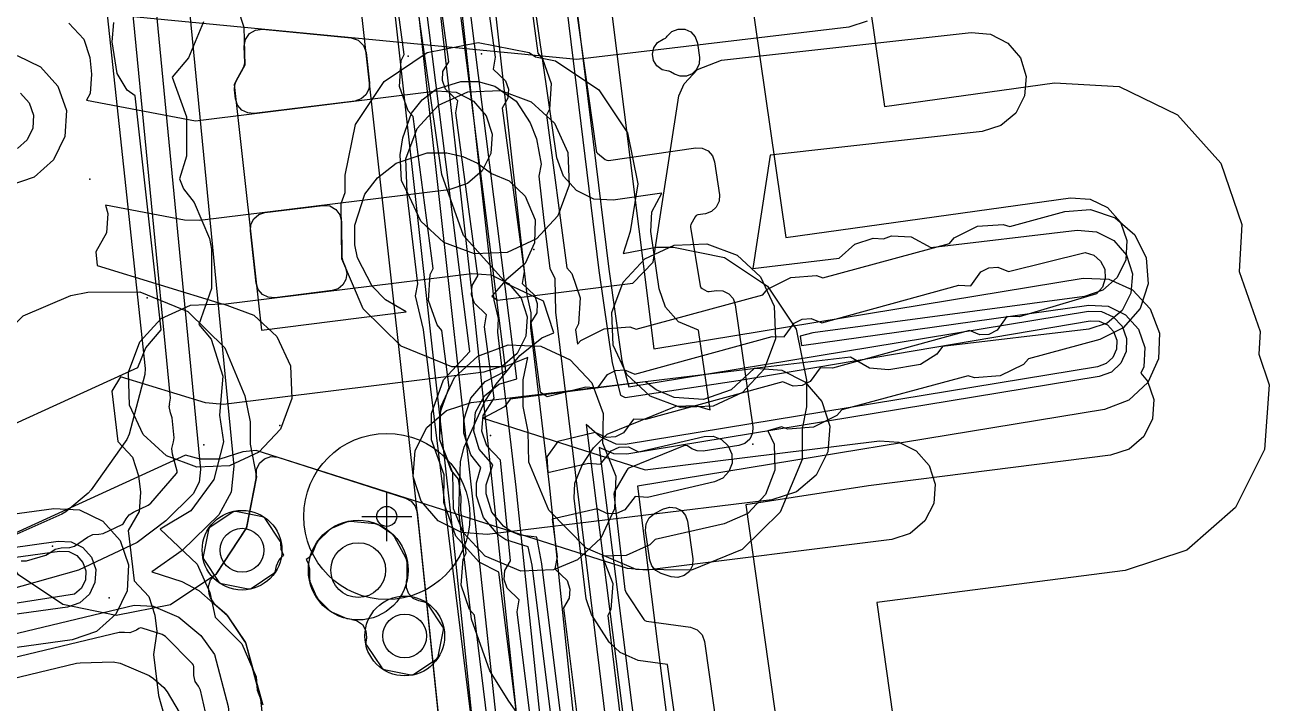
# Model space of a CAD drawing. Header units: metres. Extents: x 17722 to 17999, y 13535 to 15917.
# Drawn here: x 17843.42 to 17880.87, y 14105.3 to 14125.73 of the extents above; entities that cross this region are included whole.
import ezdxf

# ---------------------------------------------------------------- set-up
doc = ezdxf.new("R2010")
doc.units = ezdxf.units.M
for name, color, linetype in [('AI_GREENING_ALLOWED_ZONE', 4, 'Continuous'), ('AI_GREENING_EXCLUSIONS', 1, 'Continuous'), ('AI_GREENING_LAWN', 82, 'Continuous'), ('AI_GREENING_REJECTED', 6, 'Continuous'), ('AI_GREENING_SHRUBS', 92, 'Continuous'), ('AI_GREENING_TREES', 3, 'Continuous')]:
    doc.layers.add(name, color=color, linetype=linetype)

# ---------------------------------------------------------------- blocks, each defined once
blk = doc.blocks.new('AI_TREE')
for p, q in [((0, -0.3), (0, 0.3)), ((-0.3, 0), (0.3, 0))]:
    blk.add_line(p, q)
for radius in [1, 0.12]:
    blk.add_circle((0, 0), radius)
blk = doc.blocks.new('AI_SHRUB')
for radius in [1, 0.55]:
    blk.add_circle((0, 0), radius)

msp = doc.modelspace()

# ---------------------------------------------------------------- linework, layer by layer
at = {"layer": 'AI_GREENING_ALLOWED_ZONE'}
for points in [[(17850.006, 14124.458), (17850.036, 14124.583), (17850.023, 14125.083), (17850.062, 14125.289), (17850.183, 14125.461), (17850.363, 14125.569), (17850.571, 14125.593), (17853.239, 14125.335), (17853.452, 14125.264), (17853.613, 14125.105), (17853.688, 14124.893), (17853.789, 14123.985), (17853.772, 14123.792), (17853.684, 14123.62), (17853.537, 14123.494), (17853.353, 14123.433), (17850.321, 14123.058), (17850.124, 14123.073), (17849.949, 14123.162), (17849.822, 14123.311), (17849.762, 14123.499), (17849.732, 14123.77), (17849.738, 14123.922), (17849.79, 14124.065), (17850.006, 14124.458)], [(17850.939, 14117.508), (17850.743, 14117.523), (17850.568, 14117.612), (17850.44, 14117.762), (17850.381, 14117.949), (17850.205, 14119.523), (17850.221, 14119.716), (17850.31, 14119.888), (17850.457, 14120.014), (17850.641, 14120.075), (17852.386, 14120.291), (17852.594, 14120.272), (17852.777, 14120.17), (17852.902, 14120.002), (17852.947, 14119.798), (17852.954, 14118.736), (17852.974, 14118.64), (17853.07, 14118.416), (17853.11, 14118.236), (17853.083, 14118.054), (17852.991, 14117.894), (17852.848, 14117.779), (17852.672, 14117.723), (17850.939, 14117.508)]]:
    msp.add_lwpolyline(points, close=True, dxfattribs=at)
msp.add_lwpolyline([(17850.577, 14105.272), (17850.074, 14107.088), (17850.041, 14107.16), (17849.536, 14107.911), (17849.494, 14107.959), (17849.148, 14108.262), (17849.004, 14108.478), (17848.964, 14108.596), (17848.94, 14108.811), (17849.01, 14109.016), (17849.095, 14109.105), (17849.095, 14109.105), (17849.087, 14109.112), (17849.192, 14109.217), (17850.062, 14110.536), (17850.098, 14110.624), (17850.381, 14112.066), (17850.381, 14112.208), (17850.387, 14112.208), (17850.39, 14112.341), (17850.476, 14112.528), (17850.629, 14112.664), (17850.825, 14112.726), (17851.029, 14112.706), (17854.879, 14111.48), (17855.047, 14111.388), (17855.169, 14111.239), (17855.225, 14111.055), (17857.966, 14084.76)], dxfattribs=at)
at = {"layer": 'AI_GREENING_EXCLUSIONS'}
for points in [[(17851.904, 14168.054), (17857.537, 14117.433), (17857.665, 14116.886), (17857.646, 14116.478), (17858.2, 14111.804), (17863.147, 14064.477)], [(17852.904, 14168.115), (17858.525, 14117.594), (17858.651, 14117.052), (17858.638, 14116.605), (17859.198, 14111.875), (17864.141, 14064.587)], [(17860.264, 14064.158), (17858.703, 14077.681), (17855.284, 14110.539), (17848.917, 14167.771)], [(17861.258, 14064.268), (17859.698, 14077.777), (17856.279, 14110.646), (17849.911, 14167.882)], [(17843.767, 14167.243), (17847.731, 14131.091), (17848.26, 14127.28), (17849.703, 14112.435), (17849.624, 14111.658), (17849.253, 14110.972), (17848.152, 14109.895), (17847.235, 14109.259), (17848.145, 14108.971), (17848.651, 14108.697), (17849.518, 14107.937), (17850.063, 14107.127), (17850.511, 14105.419), (17852.784, 14083.669), (17852.757, 14082.4), (17852.378, 14080.998), (17852.027, 14080.207), (17851.581, 14079.467), (17851.032, 14078.78), (17850.319, 14078.09), (17849.169, 14077.327)], [(17842.773, 14167.134), (17846.739, 14130.959), (17847.265, 14127.182), (17848.708, 14112.34), (17848.668, 14111.952), (17848.483, 14111.609), (17847.665, 14110.792), (17846.799, 14110.138), (17845.029, 14109.311), (17840.752, 14108.099)], [(17859.633, 14137.675), (17862.352, 14115.97), (17875.271, 14118.096), (17876.051, 14118.07), (17876.762, 14117.747), (17877.295, 14117.177), (17877.569, 14116.447), (17877.543, 14115.667), (17877.221, 14114.956), (17876.651, 14114.423), (17875.921, 14114.149), (17861.862, 14111.835), (17863.005, 14102.798)], [(17858.343, 14137.514), (17860.696, 14118.328), (17861.094, 14115.553), (17861.352, 14114.576), (17861.488, 14114.51), (17864.894, 14115.02), (17875.482, 14116.813), (17875.755, 14116.804), (17876.004, 14116.691), (17876.19, 14116.491), (17876.287, 14116.236), (17876.277, 14115.963), (17876.165, 14115.714), (17875.965, 14115.527), (17875.709, 14115.431), (17861.485, 14113.091), (17861.212, 14113.1), (17860.737, 14113.319), (17860.316, 14113.695), (17861.811, 14101.876)], [(17858.641, 14137.551), (17860.994, 14118.365), (17861.389, 14115.611), (17861.595, 14114.832), (17875.433, 14117.109), (17875.823, 14117.096), (17876.179, 14116.935), (17876.445, 14116.65), (17876.583, 14116.284), (17876.57, 14115.894), (17876.408, 14115.539), (17876.123, 14115.273), (17875.758, 14115.135), (17861.534, 14112.795), (17861.144, 14112.808), (17860.707, 14113), (17862.08, 14102.143)], [(17862.948, 14069.056), (17861.715, 14079.462), (17861.492, 14080.866), (17861.38, 14080.995), (17861.133, 14081.735), (17857.687, 14109.244), (17857.096, 14109.552), (17856.395, 14110.331), (17856.034, 14111.345), (17856.042, 14112.181), (17855.654, 14113.236), (17855.654, 14114.028), (17856.015, 14115.042), (17856.814, 14115.887), (17854.154, 14136.915)], [(17863.962, 14069.005), (17862.708, 14079.584), (17862.452, 14081.257), (17862.249, 14081.491), (17862.125, 14081.861), (17858.685, 14109.457), (17858.565, 14110.011), (17857.893, 14110.221), (17857.655, 14110.382), (17857.224, 14110.89), (17857.014, 14111.543), (17857.014, 14111.939), (17857.145, 14112.403), (17856.844, 14112.781), (17856.634, 14113.434), (17856.634, 14113.83), (17856.844, 14114.483), (17857.275, 14114.991), (17857.895, 14115.307), (17855.146, 14137.04)], [(17864.266, 14068.989), (17863.006, 14079.621), (17862.735, 14081.41), (17862.509, 14081.64), (17862.423, 14081.899), (17858.983, 14109.494), (17858.83, 14110.305), (17858.314, 14110.364), (17858.061, 14110.47), (17857.822, 14110.63), (17857.473, 14111.058), (17857.308, 14111.602), (17857.308, 14111.88), (17857.508, 14112.477), (17857.093, 14112.949), (17856.928, 14113.493), (17856.987, 14114.062), (17857.253, 14114.554), (17857.681, 14114.903), (17858.227, 14115.068), (17855.444, 14137.078)], [(17867.294, 14137.113), (17869.293, 14123.269), (17874.415, 14123.981), (17876.363, 14123.868), (17878.119, 14123.018), (17879.416, 14121.56), (17880.056, 14119.717), (17879.973, 14118.297), (17880.602, 14116.496), (17880.563, 14115.81), (17880.872, 14114.883), (17880.735, 14112.937), (17879.864, 14111.191), (17878.392, 14109.912), (17876.541, 14109.294), (17869.063, 14108.338), (17874.726, 14068.121)], [(17863.832, 14136.594), (17866.327, 14119.323), (17874.897, 14120.515), (17875.482, 14120.481), (17876.008, 14120.226), (17876.397, 14119.788), (17876.59, 14119.236), (17876.555, 14118.651), (17876.3, 14118.124), (17875.863, 14117.735), (17875.31, 14117.543), (17867.139, 14116.457), (17866.755, 14116.354), (17866.796, 14116.074), (17875.442, 14117.287), (17876.026, 14117.253), (17876.553, 14116.999), (17876.943, 14116.562), (17877.136, 14116.01), (17877.102, 14115.425), (17877.01, 14115.234), (17877.215, 14114.998), (17877.4, 14114.443), (17877.359, 14113.859), (17877.098, 14113.335), (17876.656, 14112.951), (17876.101, 14112.766), (17868.817, 14111.842), (17865.116, 14111.27), (17871.751, 14064.147)], [(17858.67, 14104.594), (17858.234, 14108.049), (17858.298, 14108.411), (17857.931, 14108.764), (17857.844, 14109.023), (17857.864, 14109.295), (17858.04, 14109.587), (17857.732, 14112.622), (17857.323, 14113.046), (17857.178, 14113.493), (17857.217, 14113.965), (17857.543, 14114.49), (17857.257, 14116.63), (17857.318, 14116.993), (17856.948, 14117.343), (17856.86, 14117.601), (17856.877, 14117.874), (17857.052, 14118.167), (17856.388, 14123.079), (17856.448, 14123.442), (17856.076, 14123.79), (17855.987, 14124.049), (17856.003, 14124.321), (17856.177, 14124.615), (17855.668, 14128.312)], [(17857.062, 14128.453), (17857.571, 14124.756), (17857.51, 14124.393), (17857.882, 14124.045), (17857.971, 14123.786), (17857.955, 14123.514), (17857.782, 14123.22), (17858.446, 14118.303), (17858.385, 14117.94), (17858.755, 14117.59), (17858.843, 14117.332), (17858.826, 14117.059), (17858.651, 14116.766), (17858.93, 14114.681), (17859.135, 14114.54), (17860.302, 14114.823), (17860.664, 14114.802), (17860.951, 14115.2), (17861.196, 14115.322), (17861.468, 14115.342), (17861.782, 14115.208), (17865.908, 14116.341), (17866.275, 14116.329), (17866.572, 14116.743), (17866.816, 14116.865), (17867.089, 14116.885), (17867.403, 14116.752), (17871.529, 14117.884), (17871.896, 14117.872), (17872.193, 14118.286), (17872.437, 14118.409), (17872.71, 14118.428), (17873.023, 14118.295), (17875.335, 14118.874), (17875.594, 14118.788), (17875.8, 14118.609), (17875.923, 14118.365), (17875.942, 14118.092), (17875.856, 14117.833), (17875.677, 14117.627), (17873.346, 14116.931), (17872.978, 14116.944), (17872.681, 14116.529), (17872.437, 14116.407), (17872.165, 14116.388), (17871.851, 14116.521), (17867.725, 14115.388), (17867.358, 14115.4), (17867.061, 14114.986), (17866.816, 14114.864), (17866.544, 14114.844), (17866.23, 14114.978), (17862.104, 14113.845), (17861.737, 14113.857), (17861.44, 14113.443), (17861.196, 14113.321), (17860.923, 14113.301), (17860.589, 14113.452), (17859.46, 14113.178), (17859.129, 14112.718), (17859.162, 14112.244), (17860.382, 14112.526), (17860.748, 14112.499), (17861.062, 14112.9), (17861.311, 14113.012), (17861.584, 14113.02), (17861.892, 14112.874), (17863.862, 14113.329), (17864.135, 14113.337), (17864.39, 14113.24), (17864.589, 14113.053), (17864.701, 14112.804), (17864.71, 14112.531), (17864.613, 14112.275), (17864.426, 14112.077), (17864.177, 14111.964), (17862.158, 14111.499), (17861.791, 14111.526), (17861.477, 14111.124), (17861.228, 14111.012), (17860.955, 14111.004), (17860.647, 14111.15), (17859.294, 14110.838), (17859.436, 14109.712), (17859.371, 14109.35), (17859.739, 14108.998), (17859.826, 14108.738), (17859.806, 14108.466), (17859.63, 14108.174), (17860.065, 14104.718)], [(17863.407, 14101.893), (17862.763, 14106.466), (17861.875, 14106.59), (17861.339, 14106.826), (17861.007, 14107.144), (17860.475, 14107.974), (17860.309, 14108.442), (17859.956, 14111.472), (17859.973, 14111.925), (17860.193, 14112.468), (17860.534, 14112.988), (17860.945, 14113.405), (17863.022, 14114.242), (17863.607, 14114.262), (17864.044, 14114.139), (17863.699, 14116.532), (17863.097, 14116.788), (17862.706, 14117.223), (17862.511, 14117.775), (17862.26, 14119.508), (17862.291, 14120.092), (17862.59, 14120.662), (17861.131, 14120.451), (17860.546, 14120.482), (17860.018, 14120.734), (17859.627, 14121.17), (17859.432, 14121.721), (17858.466, 14128.41)], [(17857.33, 14104.829), (17856.949, 14107.95), (17856.801, 14108.12), (17856.555, 14108.86), (17856.61, 14109.639), (17856.701, 14109.82), (17856.536, 14111.128), (17856.553, 14111.513), (17856.469, 14112.043), (17856.245, 14112.319), (17855.904, 14113.236), (17855.904, 14114.028), (17856.189, 14114.81), (17855.973, 14116.522), (17855.824, 14116.691), (17855.571, 14117.429), (17855.621, 14118.208), (17855.71, 14118.39), (17855.104, 14122.966), (17854.954, 14123.134), (17854.699, 14123.872), (17854.746, 14124.651), (17854.835, 14124.833), (17854.384, 14128.199)], [(17858.226, 14105.019), (17857.983, 14105.367), (17857.416, 14106.273), (17856.862, 14107.833), (17856.479, 14111.071), (17856.535, 14112.582), (17856.638, 14113.015), (17857.268, 14114.39), (17857.609, 14114.91), (17858.321, 14115.767), (17858.978, 14116.3), (17859.337, 14116.452), (17859.028, 14117.403), (17857.922, 14117.931), (17856.618, 14119.382), (17855.968, 14121.221), (17855.002, 14127.91)], [(17858.404, 14128.235), (17858.855, 14124.87), (17859.004, 14124.701), (17859.259, 14123.964), (17859.213, 14123.185), (17859.124, 14123.002), (17859.73, 14118.411), (17859.879, 14118.242), (17860.132, 14117.504), (17860.082, 14116.725), (17859.993, 14116.543), (17860.051, 14116.108), (17860.154, 14116.226), (17860.852, 14116.576), (17861.63, 14116.632), (17861.822, 14116.568), (17865.627, 14117.599), (17865.775, 14117.77), (17866.472, 14118.119), (17867.251, 14118.175), (17867.443, 14118.111), (17871.248, 14119.143), (17871.395, 14119.313), (17872.093, 14119.662), (17872.871, 14119.718), (17873.064, 14119.654), (17874.718, 14120.108), (17875.496, 14120.164), (17876.237, 14119.918), (17876.827, 14119.407), (17877.176, 14118.709), (17877.232, 14117.931), (17876.986, 14117.19), (17876.475, 14116.6), (17875.777, 14116.251), (17873.627, 14115.673), (17873.479, 14115.503), (17872.781, 14115.154), (17872.003, 14115.098), (17871.81, 14115.162), (17868.006, 14114.13), (17867.858, 14113.96), (17867.161, 14113.61), (17866.382, 14113.555), (17866.19, 14113.619), (17865.783, 14113.507), (17865.968, 14113.096), (17865.992, 14112.316), (17865.715, 14111.586), (17865.18, 14111.018), (17864.469, 14110.698), (17862.386, 14110.23), (17862.232, 14110.066), (17861.521, 14109.746), (17860.797, 14109.724), (17861.115, 14108.901), (17861.06, 14108.123), (17860.969, 14107.941), (17861.35, 14104.811)], [(17849.832, 14126.211), (17850.009, 14125.653), (17850.038, 14124.516), (17849.714, 14123.927), (17850.538, 14116.536), (17854.893, 14117.087), (17854.274, 14117.448), (17853.869, 14117.854), (17853.428, 14118.713), (17853.349, 14119.102), (17853.349, 14119.696), (17853.654, 14120.627), (17854.031, 14121.117), (17854.592, 14121.564), (17855.523, 14121.87), (17856.116, 14121.87), (17856.605, 14121.767), (17857.047, 14121.564), (17857.464, 14121.252), (17857.996, 14121.029), (17858.48, 14120.57), (17858.78, 14119.852), (17858.76, 14119.161), (17858.48, 14118.54), (17857.895, 14118.039), (17857.471, 14117.555), (17857.645, 14117.435), (17861.716, 14117.95), (17862.326, 14118.581), (17863.108, 14123.588), (17863.266, 14123.949), (17863.662, 14124.38), (17864.383, 14124.662), (17871.906, 14125.498), (17872.489, 14125.448), (17873.008, 14125.179), (17873.385, 14124.731), (17873.562, 14124.173), (17873.512, 14123.59), (17873.243, 14123.071), (17872.795, 14122.694), (17872.237, 14122.517), (17865.857, 14121.807), (17865.332, 14118.391), (17867.93, 14118.698), (17868.4, 14119.126), (17868.957, 14119.307), (17869.261, 14119.283), (17869.509, 14119.371), (17870.093, 14119.343), (17870.685, 14119.024), (17875.093, 14119.544), (17875.676, 14119.498), (17876.198, 14119.233), (17876.578, 14118.788), (17876.758, 14118.231), (17876.712, 14117.647), (17876.446, 14117.126), (17876.001, 14116.746), (17875.445, 14116.565), (17871.039, 14116.045), (17870.871, 14115.81), (17870.374, 14115.5), (17869.425, 14115.344), (17868.841, 14115.39), (17868.268, 14115.717), (17865.374, 14115.375), (17864.68, 14114.735), (17863.847, 14114.45), (17862.961, 14114.509), (17862.42, 14114.735), (17862.102, 14114.975), (17858.023, 14114.459), (17857.857, 14114.223), (17857.215, 14113.884), (17862.094, 14112.33), (17869.146, 14113.203), (17869.729, 14113.16), (17870.252, 14112.897), (17870.635, 14112.454), (17870.819, 14111.899), (17870.776, 14111.315), (17870.513, 14110.792), (17870.07, 14110.41), (17869.514, 14110.226), (17862.137, 14109.312), (17861.553, 14109.355), (17850.383, 14112.911), (17849.979, 14112.874), (17849.289, 14112.649), (17848.695, 14112.649), (17848.256, 14112.769), (17841.91, 14109.869)], [(17868.772, 14125.839), (17868.216, 14125.655), (17860.033, 14124.678), (17844.698, 14126.161)], [(17840.661, 14112.597), (17846.821, 14115.412), (17847.057, 14115.999), (17847.519, 14116.539), (17846.733, 14123.593), (17846.499, 14123.763), (17846.193, 14124.261), (17846.043, 14125.211), (17846.093, 14125.795)], [(17844.743, 14125.775), (17845.188, 14125.296), (17845.368, 14124.739), (17845.426, 14124.242), (17845.379, 14123.659), (17845.276, 14123.456), (17848.55, 14122.839), (17855.814, 14123.738), (17856.397, 14123.695), (17856.92, 14123.432), (17857.303, 14122.989), (17857.487, 14122.434), (17857.444, 14121.85), (17857.181, 14121.327), (17856.738, 14120.945), (17856.182, 14120.761), (17848.686, 14119.833), (17848.224, 14119.847), (17845.84, 14120.297), (17845.917, 14120.046), (17845.871, 14119.462), (17845.549, 14118.894), (17845.597, 14118.479), (17849.387, 14117.316), (17856.867, 14118.242), (17857.451, 14118.199), (17857.974, 14117.936), (17858.356, 14117.493), (17858.54, 14116.938), (17858.497, 14116.354), (17858.235, 14115.831), (17857.792, 14115.449), (17857.236, 14115.265), (17849.395, 14114.295), (17848.854, 14114.342), (17846.291, 14115.128), (17846.04, 14114.697), (17846.217, 14113.185), (17846.662, 14112.706), (17846.842, 14112.149), (17846.9, 14111.653), (17846.853, 14111.069), (17846.531, 14110.501), (17846.708, 14108.988), (17847.153, 14108.51), (17847.333, 14107.953), (17847.391, 14107.456), (17847.293, 14106.772), (17847.44, 14105.532), (17848.978, 14100.069)], [(17848.797, 14125.812), (17848.344, 14124.729), (17847.853, 14124.151), (17848.282, 14122.958), (17848.282, 14121.771), (17848.068, 14121.092), (17848.197, 14120.786), (17848.518, 14120.379), (17848.972, 14119.296), (17849.037, 14118.973), (17849.037, 14117.786), (17848.655, 14116.706), (17849.027, 14116.264), (17849.38, 14115.148), (17849.276, 14113.975), (17849.395, 14113.172), (17849.11, 14112.036), (17848.412, 14111.097), (17847.487, 14110.544), (17848.601, 14109.489), (17848.987, 14108.633), (17849.144, 14107.892), (17849.944, 14107.092), (17850.382, 14106.099), (17850.409, 14105.691), (17850.582, 14105.251)], [(17843.189, 14124.804), (17843.891, 14124.464), (17844.41, 14123.881), (17844.666, 14123.144), (17844.621, 14122.365), (17844.281, 14121.662), (17843.698, 14121.144), (17842.961, 14120.887)], [(17861.327, 14068.466), (17855.42, 14116.554), (17855.173, 14117.566), (17855.247, 14117.924), (17854.911, 14120.707), (17854.756, 14121.035), (17854.716, 14121.814), (17854.79, 14122.327), (17855.052, 14123.062), (17855.375, 14123.472), (17855.795, 14123.785), (17856.537, 14124.025), (17857.058, 14124.017), (17857.561, 14123.875), (17858.203, 14123.432), (17858.628, 14122.778), (17858.819, 14122.297), (17858.96, 14121.53), (17858.884, 14121.173), (17859.041, 14119.832), (17859.223, 14118.404), (17859.374, 14118.092), (17859.387, 14117.072), (17865.104, 14070.521)], [(17861.327, 14068.466), (17855.42, 14116.554), (17855.173, 14117.566), (17855.247, 14117.924), (17854.911, 14120.707), (17854.756, 14121.035), (17854.716, 14121.814), (17854.79, 14122.327), (17855.052, 14123.062), (17855.375, 14123.472), (17855.795, 14123.785), (17856.537, 14124.025), (17857.058, 14124.017), (17857.561, 14123.875), (17858.203, 14123.432), (17858.628, 14122.778), (17858.819, 14122.297), (17858.96, 14121.53), (17858.884, 14121.173), (17859.041, 14119.832), (17859.223, 14118.404), (17859.374, 14118.092), (17859.387, 14117.072), (17865.104, 14070.521)], [(17843.288, 14123.666), (17843.548, 14123.375), (17843.676, 14123.006), (17843.653, 14122.616), (17843.483, 14122.265), (17843.192, 14122.006)], [(17841.622, 14110.799), (17844.285, 14111.169), (17845.064, 14111.124), (17845.766, 14110.784), (17846.285, 14110.201), (17846.541, 14109.464), (17846.496, 14108.685), (17846.156, 14107.982), (17845.573, 14107.464), (17844.836, 14107.207), (17842.156, 14106.834)], [(17841.417, 14109.76), (17844.422, 14110.179), (17844.812, 14110.156), (17845.163, 14109.986), (17845.423, 14109.695), (17845.551, 14109.326), (17845.528, 14108.936), (17845.358, 14108.585), (17845.067, 14108.326), (17844.698, 14108.198), (17841.855, 14107.802)], [(17841.459, 14109.463), (17844.464, 14109.881), (17844.736, 14109.866), (17844.982, 14109.747), (17845.164, 14109.543), (17845.254, 14109.285), (17845.238, 14109.012), (17845.119, 14108.766), (17844.915, 14108.585), (17841.765, 14108.093)], [(17836.743, 14105.869), (17846.705, 14108.258), (17846.705, 14108.258), (17847.281, 14108.224), (17848.053, 14107.896), (17848.717, 14107.339), (17849.122, 14106.772), (17849.536, 14105.198), (17851.657, 14084.349), (17851.793, 14083.533), (17851.789, 14082.652), (17851.48, 14081.467), (17851.13, 14080.65), (17850.778, 14080.063), (17849.772, 14078.937), (17849.28, 14078.553), (17848.435, 14078.06), (17847.943, 14077.853), (17844.353, 14076.83)]]:
    msp.add_lwpolyline(points, dxfattribs=at)
for points in [[(17856.268, 14115.434), (17854.746, 14116.054), (17853.602, 14117.177), (17852.955, 14118.686), (17852.939, 14120.347), (17853.063, 14120.683), (17853.063, 14121.196), (17853.367, 14122.727), (17854.234, 14124.024), (17855.532, 14124.892), (17857.063, 14125.196), (17858.593, 14124.892), (17858.793, 14124.758), (17859.395, 14124.639), (17860.693, 14123.771), (17861.56, 14122.474), (17861.865, 14120.943), (17861.643, 14119.502), (17861.424, 14118.837), (17862.421, 14119.035), (17862.943, 14119.03), (17864.474, 14118.726), (17865.771, 14117.859), (17866.638, 14116.561), (17866.943, 14115.03), (17866.943, 14114.224), (17866.812, 14113.565), (17866.812, 14112.641), (17866.149, 14111.055), (17865.005, 14109.931), (17863.482, 14109.311), (17861.821, 14109.327), (17860.313, 14109.974), (17859.19, 14111.118), (17858.586, 14112.563), (17858.57, 14113.484), (17858.421, 14114.233), (17858.421, 14115.035), (17858.555, 14115.712), (17857.851, 14115.434), (17856.268, 14115.434)], [(17859.357, 14122.763), (17859.766, 14121.881), (17859.805, 14120.895), (17859.464, 14119.978), (17858.817, 14119.279), (17857.935, 14118.87), (17856.949, 14118.831), (17856.032, 14119.172), (17855.333, 14119.819), (17854.924, 14120.701), (17854.885, 14121.687), (17855.226, 14122.604), (17855.873, 14123.303), (17856.755, 14123.712), (17857.741, 14123.751), (17858.658, 14123.41), (17859.357, 14122.763)], [(17864.863, 14118.789), (17865.562, 14118.142), (17865.971, 14117.26), (17866.01, 14116.274), (17865.669, 14115.357), (17865.022, 14114.658), (17864.14, 14114.249), (17863.154, 14114.21), (17862.237, 14114.551), (17861.538, 14115.198), (17861.129, 14116.08), (17861.09, 14117.066), (17861.431, 14117.983), (17862.078, 14118.682), (17862.96, 14119.091), (17863.946, 14119.13), (17864.863, 14118.789)], [(17843.365, 14116.969), (17844.804, 14117.575), (17845.316, 14117.674), (17846.877, 14117.684), (17848.322, 14117.095), (17849.432, 14115.998), (17850.038, 14114.56), (17850.2, 14113.77), (17850.204, 14113.098), (17850.39, 14112.113), (17850.088, 14110.577), (17849.164, 14109.175), (17847.797, 14108.262), (17846.167, 14107.944), (17844.56, 14108.275), (17843.229, 14109.17), (17842.347, 14110.463), (17842.147, 14111.362), (17841.85, 14112.067), (17841.689, 14112.852), (17841.68, 14114.413), (17842.268, 14115.859), (17843.365, 14116.969)], [(17851.004, 14116.341), (17851.413, 14115.459), (17851.452, 14114.473), (17851.111, 14113.556), (17850.464, 14112.857), (17849.582, 14112.448), (17848.596, 14112.409), (17847.679, 14112.75), (17846.98, 14113.397), (17846.571, 14114.279), (17846.532, 14115.265), (17846.873, 14116.182), (17847.52, 14116.881), (17848.402, 14117.29), (17849.388, 14117.329), (17850.305, 14116.988), (17851.004, 14116.341)], [(17858.954, 14116.053), (17859.836, 14115.644), (17860.483, 14114.945), (17860.824, 14114.028), (17860.805, 14113.14), (17861.204, 14112.137), (17861.165, 14111.151), (17860.756, 14110.269), (17860.057, 14109.622), (17859.334, 14109.32), (17858.348, 14109.281), (17857.272, 14109.729), (17856.625, 14110.428), (17856.323, 14111.151), (17856.303, 14112.233), (17855.904, 14113.236), (17855.943, 14114.222), (17856.352, 14115.104), (17857.051, 14115.751), (17857.968, 14116.092), (17858.954, 14116.053)], [(17857.334, 14110.383), (17856.556, 14110.443), (17855.859, 14110.795), (17855.351, 14111.387), (17855.108, 14112.129), (17855.167, 14112.907), (17855.519, 14113.603), (17856.112, 14114.111), (17856.853, 14114.354), (17865.425, 14115.392), (17866.203, 14115.333), (17866.9, 14114.98), (17867.408, 14114.388), (17867.651, 14113.647), (17867.592, 14112.869), (17867.239, 14112.172), (17866.647, 14111.664), (17865.906, 14111.421), (17857.334, 14110.383)]]:
    msp.add_lwpolyline(points, close=True, dxfattribs=at)
at = {"layer": 'AI_GREENING_LAWN'}
for points in [[(17841.485, 14166.951), (17847.041, 14115.376), (17847.027, 14115.195), (17846.557, 14113.402), (17846.483, 14113.241), (17845.417, 14111.725), (17845.327, 14111.628), (17845.327, 14111.628), (17844.65, 14111.067), (17844.533, 14110.995), (17842.726, 14110.193), (17842.64, 14110.164), (17839.359, 14109.376), (17839.153, 14109.371), (17838.962, 14109.449), (17838.819, 14109.597), (17838.748, 14109.791), (17829.964, 14170.767)], [(17862.328, 14065.978), (17856.978, 14116.738), (17851.208, 14167.986)], [(17853.269, 14144.031), (17856.975, 14110.722), (17856.975, 14110.72), (17857.722, 14103.68)], [(17859.668, 14128.64), (17860.613, 14121.939), (17860.627, 14121.897), (17860.655, 14121.863), (17860.89, 14121.669), (17860.933, 14121.647), (17860.982, 14121.643), (17863.613, 14122.022), (17863.808, 14122.012), (17863.984, 14121.928), (17864.114, 14121.783), (17864.179, 14121.599), (17864.323, 14120.605), (17864.313, 14120.413), (17864.231, 14120.238), (17864.089, 14120.107), (17863.907, 14120.04), (17863.675, 14120.003), (17863.626, 14119.983), (17863.59, 14119.943), (17863.468, 14119.715), (17863.455, 14119.678), (17863.455, 14119.639), (17863.744, 14117.868), (17863.764, 14117.819), (17863.804, 14117.784), (17863.945, 14117.708), (17863.981, 14117.696), (17864.019, 14117.695), (17864.237, 14117.725), (17864.431, 14117.713), (17864.606, 14117.629), (17864.735, 14117.484), (17864.8, 14117.301), (17865.331, 14113.625), (17865.321, 14113.431), (17865.238, 14113.256), (17865.095, 14113.126), (17864.912, 14113.059), (17863.836, 14112.893), (17863.659, 14112.897), (17863.495, 14112.963), (17863.362, 14113.046), (17863.31, 14113.063), (17863.256, 14113.055), (17861.598, 14112.375), (17861.564, 14112.354), (17861.539, 14112.323), (17861.166, 14111.676), (17861.153, 14111.641), (17861.151, 14111.602), (17861.481, 14108.728), (17861.52, 14108.62), (17862.046, 14107.826), (17862.081, 14107.791), (17862.127, 14107.774), (17863.451, 14107.587), (17863.652, 14107.513), (17863.802, 14107.362), (17863.877, 14107.162), (17864.556, 14102.337)], [(17843.301, 14109.587), (17843.468, 14109.588), (17844.048, 14109.755), (17844.153, 14109.816), (17844.172, 14109.834), (17844.325, 14109.937), (17844.506, 14109.977), (17844.775, 14109.985), (17844.908, 14110.03), (17845.299, 14110.305), (17845.462, 14110.38), (17845.641, 14110.392), (17845.772, 14110.414), (17846.345, 14110.682), (17846.376, 14110.703), (17846.399, 14110.732), (17846.468, 14110.852), (17846.561, 14110.97), (17846.686, 14111.055), (17847.127, 14111.267), (17847.205, 14111.327), (17847.985, 14112.213), (17848.005, 14112.246), (17848.001, 14112.285), (17847.857, 14112.801), (17847.839, 14112.967), (17847.878, 14113.129), (17847.896, 14113.173), (17847.914, 14113.292), (17847.856, 14113.892), (17847.797, 14114.047), (17847.764, 14114.234), (17847.779, 14114.309), (17847.773, 14114.31), (17847.8, 14114.491), (17846.574, 14127.057)], [(17848.855, 14105.029), (17848.705, 14105.694), (17848.639, 14105.816), (17848.545, 14105.96), (17848.506, 14106.139), (17848.499, 14106.408), (17848.489, 14106.452), (17848.464, 14106.489), (17847.654, 14107.307), (17847.555, 14107.369), (17846.949, 14107.565), (17846.896, 14107.569), (17846.847, 14107.55), (17846.774, 14107.5), (17846.577, 14107.421), (17846.414, 14107.429), (17846.251, 14107.431), (17836.789, 14105.16)], [(17840.134, 14105.346), (17844.974, 14106.507), (17845.079, 14106.521), (17846.074, 14106.545), (17846.282, 14106.505), (17847.157, 14106.132), (17847.157, 14106.132), (17847.292, 14106.046), (17847.603, 14105.771), (17847.704, 14105.649), (17848.195, 14104.808)]]:
    msp.add_lwpolyline(points, dxfattribs=at)
for points in [[(17862.734, 14125.359), (17862.753, 14125.387), (17862.895, 14125.526), (17863.08, 14125.6), (17863.279, 14125.595), (17863.46, 14125.513), (17863.595, 14125.366), (17863.662, 14125.179), (17863.725, 14124.744), (17863.717, 14124.557), (17863.64, 14124.386), (17863.506, 14124.256), (17863.334, 14124.183), (17863.147, 14124.18), (17862.972, 14124.245), (17862.854, 14124.316), (17862.816, 14124.33), (17862.79, 14124.331), (17862.601, 14124.376), (17862.443, 14124.489), (17862.34, 14124.654), (17862.308, 14124.846), (17862.352, 14125.035), (17862.464, 14125.194), (17862.628, 14125.298), (17862.7, 14125.325), (17862.734, 14125.359)], [(17850.911, 14109.214), (17850.944, 14109.247), (17850.962, 14109.29), (17850.99, 14109.433), (17851.058, 14109.603), (17851.183, 14109.737), (17851.215, 14109.753), (17851.133, 14109.928), (17851.132, 14110.045), (17851.122, 14110.045), (17851.122, 14110.14), (17851.104, 14110.183), (17850.649, 14110.865), (17850.616, 14110.898), (17850.573, 14110.915), (17849.769, 14111.075), (17849.722, 14111.075), (17849.679, 14111.058), (17848.998, 14110.602), (17848.965, 14110.569), (17848.947, 14110.526), (17848.787, 14109.722), (17848.787, 14109.676), (17848.805, 14109.633), (17849.26, 14108.951), (17849.293, 14108.918), (17849.336, 14108.901), (17850.14, 14108.741), (17850.187, 14108.741), (17850.23, 14108.758), (17850.911, 14109.214)], [(17862.828, 14111.207), (17863.016, 14111.188), (17863.183, 14111.101), (17863.306, 14110.958), (17863.367, 14110.779), (17863.526, 14109.652), (17863.513, 14109.451), (17863.423, 14109.271), (17863.268, 14109.142), (17863.076, 14109.084), (17862.876, 14109.107), (17862.574, 14109.206), (17862.413, 14109.294), (17862.294, 14109.434), (17862.235, 14109.608), (17862.103, 14110.497), (17862.116, 14110.704), (17862.211, 14110.887), (17862.372, 14111.016), (17862.646, 14111.155), (17862.828, 14111.207)], [(17853.112, 14107.857), (17853.261, 14107.829), (17853.26, 14107.825), (17853.405, 14107.796), (17853.578, 14107.671), (17853.682, 14107.485), (17853.699, 14107.272), (17853.681, 14107.137), (17853.683, 14107.094), (17853.7, 14107.054), (17854.158, 14106.369), (17854.191, 14106.336), (17854.234, 14106.319), (17855.038, 14106.159), (17855.084, 14106.159), (17855.127, 14106.176), (17855.809, 14106.632), (17855.842, 14106.665), (17855.86, 14106.708), (17856.019, 14107.512), (17856.019, 14107.558), (17856.002, 14107.601), (17855.545, 14108.285), (17855.514, 14108.317), (17855.473, 14108.335), (17855.279, 14108.381), (17855.106, 14108.459), (17854.974, 14108.596), (17854.903, 14108.773), (17854.903, 14108.963), (17854.923, 14109.065), (17854.923, 14109.54), (17854.894, 14109.656), (17854.542, 14110.315), (17854.461, 14110.404), (17854.077, 14110.661), (17853.965, 14110.701), (17853.221, 14110.774), (17853.102, 14110.757), (17852.664, 14110.575), (17852.584, 14110.521), (17852.24, 14110.177), (17852.186, 14110.097), (17852.083, 14109.848), (17851.964, 14109.676), (17851.88, 14109.624), (17851.947, 14109.515), (17851.981, 14109.336), (17851.981, 14109.066), (17852, 14108.971), (17852.186, 14108.521), (17852.24, 14108.441), (17852.584, 14108.097), (17852.664, 14108.043), (17853.112, 14107.857)]]:
    msp.add_lwpolyline(points, close=True, dxfattribs=at)
at = {"layer": 'AI_GREENING_REJECTED'}
for p in [(17854.96, 14124.78), (17857.16, 14124.85), (17845.37, 14121.08), (17858.74, 14118.96), (17847.1, 14117.51), (17851.09, 14113.66), (17857.43, 14113.36), (17848.8, 14113.08), (17865.33, 14113.1), (17844.25, 14110.03), (17845.95, 14108.47)]:
    msp.add_point(p, dxfattribs=at)

# ---------------------------------------------------------------- block references
at = {"layer": 'AI_GREENING_SHRUBS'}
for p, xscale, yscale in [((17849.954, 14109.908), 1.2, 1.2), ((17853.452, 14109.309), 1.5, 1.5), ((17854.852, 14107.326), 1.2, 1.2)]:
    msp.add_blockref('AI_SHRUB', p, dxfattribs=dict(at, xscale=xscale, yscale=yscale))
at = {"layer": 'AI_GREENING_TREES', "xscale": 2.5, "yscale": 2.5}
msp.add_blockref('AI_TREE', (17854.311, 14110.926), dxfattribs=at)

doc.saveas('drawing.dxf')
